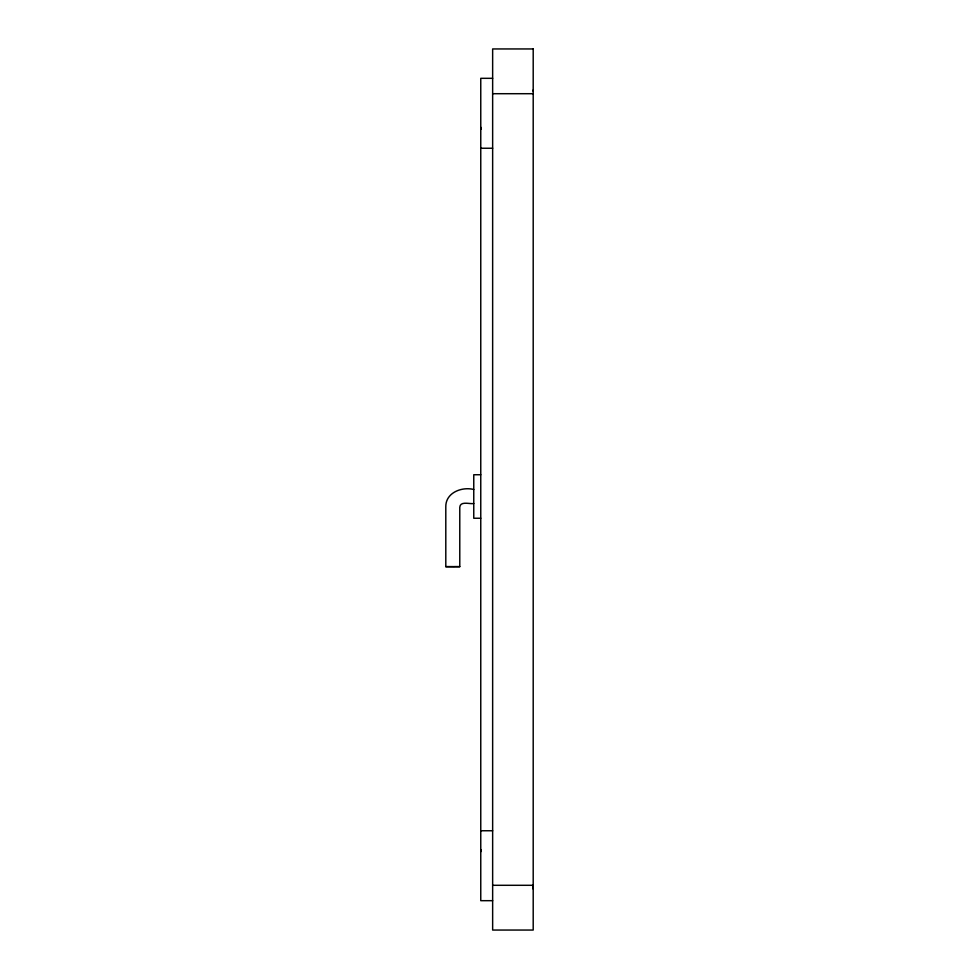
<?xml version="1.0" encoding="UTF-8"?>
<svg xmlns="http://www.w3.org/2000/svg" width="979" height="979" viewBox="0 0 979 979"><rect width="100%" height="100%" fill="white"/><g stroke="black" fill="none" stroke-linecap="round" stroke-linejoin="round"><path stroke-width="1.47" d="M533.102 885.297L533.2 888.797L533.09 887.892A3.5 3.5 0 0 1 533.2 888.797M473.763 489.476C461.794 486.477 445.592 492.67 445.8 506.792L445.8 566.657L459.775 566.657L459.775 507.244C460.24 500.636 470.153 504.381 473.763 503.5M492.645 78.32L480.762 78.32L480.762 900.68L492.645 900.68M492.645 93.703L533.2 93.703M480.762 148.245L492.645 148.245M480.762 474.742L473.763 474.742L473.763 518.246L480.762 518.246M453.73 566.682L445.8 566.657M480.762 830.755L492.645 830.755M492.645 885.297L533.2 885.297M454.256 566.645L459.775 566.657M533.2 90.203L533.09 91.108A3.5 3.5 0 0 0 533.2 90.203M480.873 850.824L480.762 851.73A3.5 3.5 0 0 1 481.227 849.98L480.873 850.824M533.2 48.95L492.645 48.95L492.645 930.05L533.2 930.05L533.2 48.95M481.227 129.02L480.762 127.27A3.5 3.5 0 0 0 481.227 129.02"/></g></svg>
